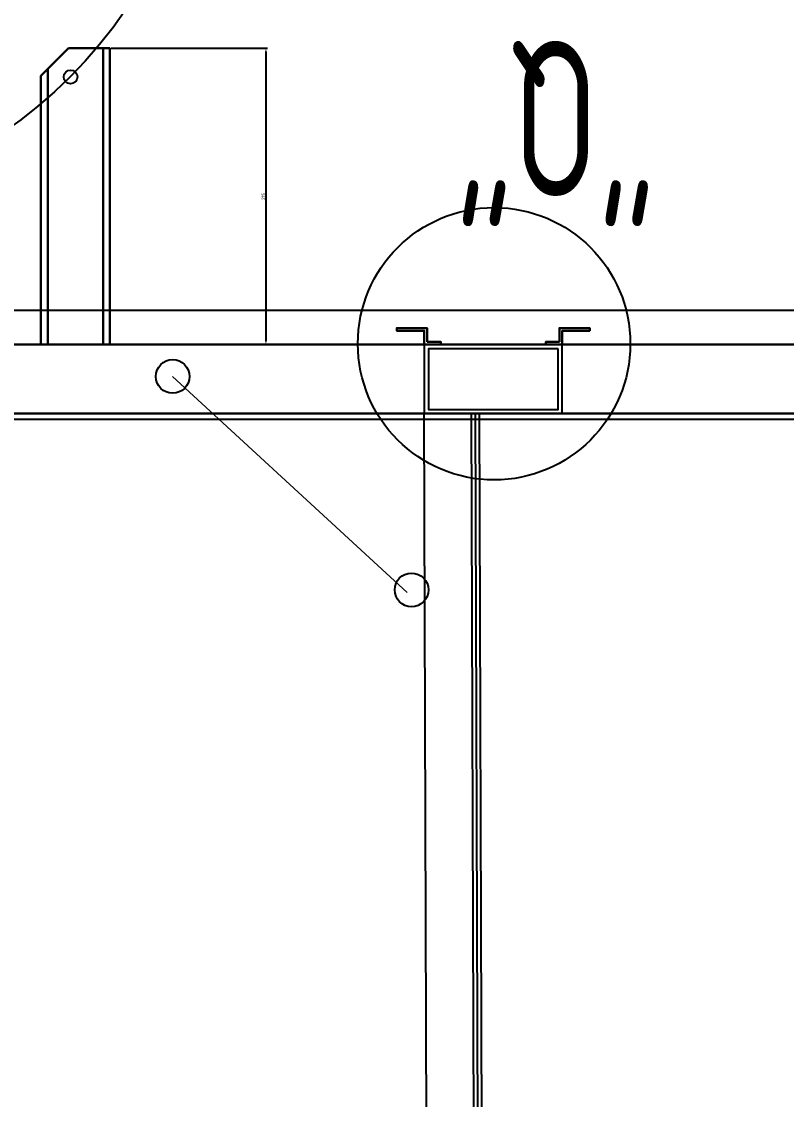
# Model space of a CAD drawing. Extents: x 758840 to 1108724, y -102573 to 143521.
# Drawn here: x 853594 to 854148, y 119288 to 120070 of the extents above; entities that cross this region are included whole.
import ezdxf

# ---------------------------------------------------------------- set-up
doc = ezdxf.new("R2010")
doc.units = 0
doc.header["$LTSCALE"] = 1000
doc.header["$MEASUREMENT"] = 0
for name, color, linetype in [('GEN-DC 中心线', 8, 'Continuous'), ('GEN-DC 虚线', 8, 'Continuous'), ('室外柴油发电-2层', 241, 'Continuous')]:
    doc.layers.add(name, color=color, linetype=linetype)
doc.layers.add('GEN-DC 标注', color=8, linetype='Continuous', lineweight=0)
doc.layers.add('GEN-DC 细实线', color=8, linetype='Continuous', lineweight=5)
doc.styles.add('$0$ARCH-DC$0$STANDARD', font='gbenor.shx', dxfattribs={"bigfont": 'gbcbig.shx'})
doc.styles.add('$0$ARCH-DC$0$STT', font='isocp.shx', dxfattribs={"width": 0.707, "bigfont": 'gbcbig.shx'})
doc.dimstyles.new('$0$ARCH-DC$0$ISO-25', dxfattribs={"dimtxt": 2.5, "dimasz": 2.5, "dimexe": 1.25, "dimexo": 0.625, "dimtad": 1, "dimtxsty": '$0$ARCH-DC$0$STANDARD', "dimcen": 2.5, "dimadec": 0, "dimazin": 0, "dimtfac": 1, "dimtmove": 0, "dimatfit": 3, "dimfxl": 1, "dimarcsym": 0})

# ---------------------------------------------------------------- blocks, each defined once
blk = doc.blocks.new('*D544')
at = {"color": 0, "lineweight": -2, "transparency": 16777216}
for p, q in [((8429763.37, -3630205.9), (8429877.04, -3630205.9)), ((8429875.79, -3630208.4), (8429875.79, -3630418.4)), ((8429763.37, -3630420.9), (8429877.04, -3630420.9))]:
    blk.add_line(p, q, dxfattribs=at)
at = {"color": 0, "transparency": 16777216}
for points in [[(8429875.38, -3630208.4), (8429876.21, -3630208.4), (8429875.79, -3630205.9)], [(8429875.38, -3630418.4), (8429876.21, -3630418.4), (8429875.79, -3630420.9)]]:
    blk.add_solid(points, dxfattribs=at)
at = {"layer": 'Defpoints', "color": 0, "transparency": 16777216}
for p in [(8429762.75, -3630205.9), (8429762.75, -3630420.9), (8429875.79, -3630420.9)]:
    blk.add_point(p, dxfattribs=at)
at = {"color": 0, "transparency": 16777216, "insert": (8429873.92, -3630313.4), "char_height": 2.5, "attachment_point": 5, "rotation": 90, "style": '$0$ARCH-DC$0$STANDARD'}
blk.add_mtext('215', dxfattribs=at)
blk = doc.blocks.new('柴发假负载')
at = {"lineweight": 30}
for p, q in [((8429732.749, -3630205.904), (8429712.749, -3630225.904)), ((8429762.749, -3630205.904), (8429732.749, -3630205.904)), ((8429757.749, -3630205.904), (8429757.749, -3630420.904)), ((8429762.749, -3630205.904), (8429762.749, -3630420.904)), ((8429712.749, -3630225.904), (8429712.749, -3630420.904)), ((8429717.749, -3630220.904), (8429717.749, -3630420.904)), ((8429717.749, -3630220.904), (8429717.749, -3630420.904))]:
    blk.add_line(p, q, dxfattribs=at)
at = {"color": 2, "lineweight": 0, "ltscale": 0.1}
blk.add_line((8429978.292, -3630600.76), (8429808.205, -3630444.028), dxfattribs=at)
at = {"linetype": 'Continuous', "lineweight": 25}
for p, q in [((8429993.9, -3631490.894), (8429990.612, -3630470.904)), ((8430024.611, -3630470.7), (8430027.899, -3631490.69)), ((8430027.611, -3630470.682), (8430030.899, -3631490.672)), ((8430033.899, -3631490.654), (8430030.611, -3630470.664))]:
    blk.add_line(p, q, dxfattribs=at)
at = {"color": 2}
blk.add_lwpolyline([(8432270.612, -3630420.904), (8428970.612, -3630420.904), (8428970.612, -3630395.904), (8432270.612, -3630395.904)], close=True, dxfattribs=at)
at = {"color": 2, "lineweight": 30}
for points in [[(8429992.612, -3630418.904), (8430002.612, -3630418.904), (8430002.612, -3630420.904), (8429990.612, -3630420.904), (8429990.612, -3630410.904), (8429970.612, -3630410.904), (8429970.612, -3630408.904), (8429992.612, -3630408.904)], [(8429992.612, -3630418.904), (8430002.612, -3630418.904), (8430002.612, -3630420.904), (8429990.612, -3630420.904), (8429990.612, -3630410.904), (8429970.612, -3630410.904), (8429970.612, -3630408.904), (8429992.612, -3630408.904)], [(8430088.612, -3630418.904), (8430078.612, -3630418.904), (8430078.612, -3630420.904), (8430090.612, -3630420.904), (8430090.612, -3630410.904), (8430110.612, -3630410.904), (8430110.612, -3630408.904), (8430088.612, -3630408.904)], [(8430088.612, -3630418.904), (8430078.612, -3630418.904), (8430078.612, -3630420.904), (8430090.612, -3630420.904), (8430090.612, -3630410.904), (8430110.612, -3630410.904), (8430110.612, -3630408.904), (8430088.612, -3630408.904)]]:
    blk.add_lwpolyline(points, close=True, dxfattribs=at)
at = {"lineweight": 30}
blk.add_lwpolyline([(8432230.612, -3630420.904), (8428970.612, -3630420.904), (8428970.612, -3630470.904), (8432230.612, -3630470.904)], close=True, dxfattribs=at)
blk.add_circle((8429734.213, -3630226.749), 5)
at = {"linetype": 'Continuous', "lineweight": 25}
blk.add_circle((8429981.379, -3630598.807), 12.202, dxfattribs=at)
at = {"layer": 'GEN-DC 中心线'}
blk.add_circle((8429500.612, -3629993.404), 330, dxfattribs=at)
at = {"layer": 'GEN-DC 中心线', "lineweight": -3, "ltscale": 4}
blk.add_circle((8430041.224, -3630420.297), 98.754, dxfattribs=at)
at = {"layer": 'GEN-DC 细实线'}
blk.add_lwpolyline([(8428582.482, -3627474.904), (8441582.482, -3627474.904), (8441582.482, -3630474.904), (8428582.482, -3630474.904)], close=True, dxfattribs=at)
at = {"layer": 'GEN-DC 虚线'}
for points in [[(8430090.612, -3630420.904), (8429990.612, -3630420.904), (8429990.612, -3630470.904), (8430090.612, -3630470.904)], [(8430090.612, -3630420.904), (8429990.612, -3630420.904), (8429990.612, -3630470.904), (8430090.612, -3630470.904)], [(8430087.612, -3630423.904), (8429993.612, -3630423.904), (8429993.612, -3630467.904), (8430087.612, -3630467.904)], [(8430087.612, -3630423.904), (8429993.612, -3630423.904), (8429993.612, -3630467.904), (8430087.612, -3630467.904)]]:
    blk.add_lwpolyline(points, close=True, dxfattribs=at)
at = {"layer": 'GEN-DC 虚线', "linetype": 'Continuous', "lineweight": 25}
blk.add_circle((8429808.205, -3630444.028), 12.202, dxfattribs=at)
at = {"layer": 'GEN-DC 标注', "insert": (8430157.859, -3630313.112), "char_height": 112.5, "attachment_point": 1, "rotation": 180, "style": '$0$ARCH-DC$0$STT'}
blk.add_mtext('"Q" ', dxfattribs=at)
dim = blk.add_linear_dim(base=(8429875.794, -3630420.904), p1=(8429762.749, -3630205.904), p2=(8429762.749, -3630420.904), angle=90, dimstyle='$0$ARCH-DC$0$ISO-25')
dim.commit()
dim.dimension.update_dxf_attribs({"geometry": '*D544', "text_midpoint": (8429873.919, -3630313.404)})

msp = doc.modelspace()

# ---------------------------------------------------------------- linework, layer by layer
at = {"layer": '室外柴油发电-2层', "linetype": 'ByBlock', "lineweight": -3}
msp.add_lwpolyline([(852477.49, 119781.99), (865477.49, 119781.99), (865477.49, 122781.99), (852477.49, 122781.99)], close=True, dxfattribs=at)

# ---------------------------------------------------------------- block references
at = {"layer": '室外柴油发电-2层'}
msp.add_blockref('柴发假负载', (-7576105, 3750256.89), dxfattribs=at)

doc.saveas('drawing.dxf')
